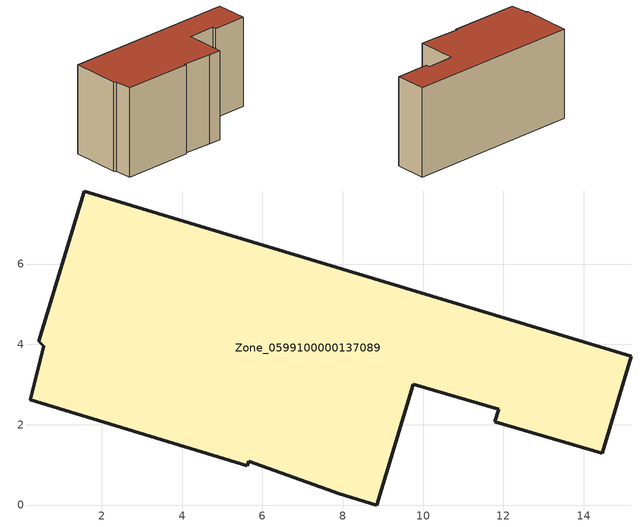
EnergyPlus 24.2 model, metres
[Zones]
Zone_0599100000137089
 floor ground (C_G): 0.22,2.62 0.55,3.95 0.42,4.08 1.56,7.82 15.18,3.7 14.46,1.29 11.79,2.08 11.88,2.38 9.75,3.01 8.85,0 7.91,0.29 5.66,1.09 5.62,0.98 z0
 wall outside (C_F): 14.46,1.29 15.18,3.7 1.56,7.82 0.42,4.08 0.55,3.95 0.22,2.62 5.62,0.98 5.66,1.09 7.91,0.29 8.85,0 9.75,3.01 11.88,2.38 11.79,2.08 14.46,1.29 z0:7.32
 roof outside (C_R): 0.55,3.95 0.22,2.62 5.62,0.98 5.66,1.09 7.91,0.29 8.85,0 9.75,3.01 11.88,2.38 11.79,2.08 14.46,1.29 15.18,3.7 1.56,7.82 0.42,4.08 z7.32
[BUILDING]
Pand.0599100000137089: North Axis=0; Terrain=City; Loads Convergence Tolerance Value=0.04; Temperature Convergence Tolerance Value=0.4; Solar Distribution=FullExterior; Maximum Number of Warmup Days=25; Minimum Number of Warmup Days=1
[Site:Location]
Rotterdam.The.Hague.AP_ZH_NLD Design_Conditions: Latitude=51.96; Longitude=4.45; Time Zone=1; Elevation=-4.5
[SITE:GROUNDTEMPERATURE:BUILDINGSURFACE]
18, 18, 18, 18, 18, 18, 18, 18, 18, 18, 18, 18
[MATERIAL] Thermal Absorptance=0.9; Solar Absorptance=0.7; Visible Absorptance=0.7
Name | Roughness | Thickness | Conductivity | Density | Specific Heat
G.TC.1975-1991 | MediumSmooth | 0.15 | 0.288461 | 540 | 1210
F.TC.1975-1991 | Rough | 0.3 | 0.230769 | 1920 | 840
R.TC.1975-1991 | MediumRough | 0.2 | 0.153846 | 1500 | 1000
[CONSTRUCTION]
C_G: G.TC.1975-1991
C_F: F.TC.1975-1991
C_R: R.TC.1975-1991
[ZONE]
Zone_0599100000137089: Type=1; Multiplier=1; Ceiling Height=Autocalculate; Volume=Autocalculate; Floor Area=autocalculate; Part of Total Floor Area=Yes
[ZONEINFILTRATION:DESIGNFLOWRATE]
Infil_Zone_0599100000137089: Zone or ZoneList or Space or SpaceList=Zone_0599100000137089; Schedule=AlwaysOn; Design Flow Rate Calculation Method=Flow/Area; Flow Rate per Floor Area=0.003; Constant Term Coefficient=1; Temperature Term Coefficient=0; Velocity Term Coefficient=0; Velocity Squared Term Coefficient=0
[HVACTEMPLATE:ZONE:IDEALLOADSAIRSYSTEM]
Zone_0599100000137089: Maximum Heating Supply Air Temperature=50; Minimum Cooling Supply Air Temperature=13; Maximum Heating Supply Air Humidity Ratio=0.0156; Minimum Cooling Supply Air Humidity Ratio=0.0077; Heating Limit=NoLimit; Cooling Limit=NoLimit; Dehumidification Control Type=ConstantSensibleHeatRatio; Cooling Sensible Heat Ratio=0.7; Dehumidification Setpoint=60; Humidification Control Type=None; Humidification Setpoint=30; Outdoor Air Method=None; Outdoor Air Flow Rate per Person=0.00944; Outdoor Air Flow Rate per Zone Floor Area=0; Outdoor Air Flow Rate per Zone=0; Demand Controlled Ventilation Type=None; Outdoor Air Economizer Type=NoEconomizer; Heat Recovery Type=None; Sensible Heat Recovery Effectiveness=0.7; Latent Heat Recovery Effectiveness=0.65
[ZONECONTROL:THERMOSTAT]
ThermostatControl_Zone_0599100000137089: Zone or ZoneList=Zone_0599100000137089; Control Type Schedule=DualSetpointControlType; Control 1=Thermostat_Zone_0599100000137089; Temperature Difference Between Cutout And Setpoint=0
[THERMOSTATSETPOINT:DUALSETPOINT]
Thermostat_Zone_0599100000137089: Heating Setpoint Temperature Schedule=HeatingSetpoint_Zone_0599100000137089; Cooling Setpoint Temperature Schedule=CoolingSetpoint_Zone_0599100000137089
[SCHEDULE:COMPACT]
HeatingSetpoint_Zone_0599100000137089: Through: 12/31, For: AllDays, Until: 24:00, 21
CoolingSetpoint_Zone_0599100000137089: Through: 12/31, For: AllDays, Until: 24:00, 24
DualSetpointControlType: Through: 12/31, For: AllDays, Until: 24:00, 4
AlwaysOn: Through: 12/31, For: AllDays, Until: 24:00, 1
